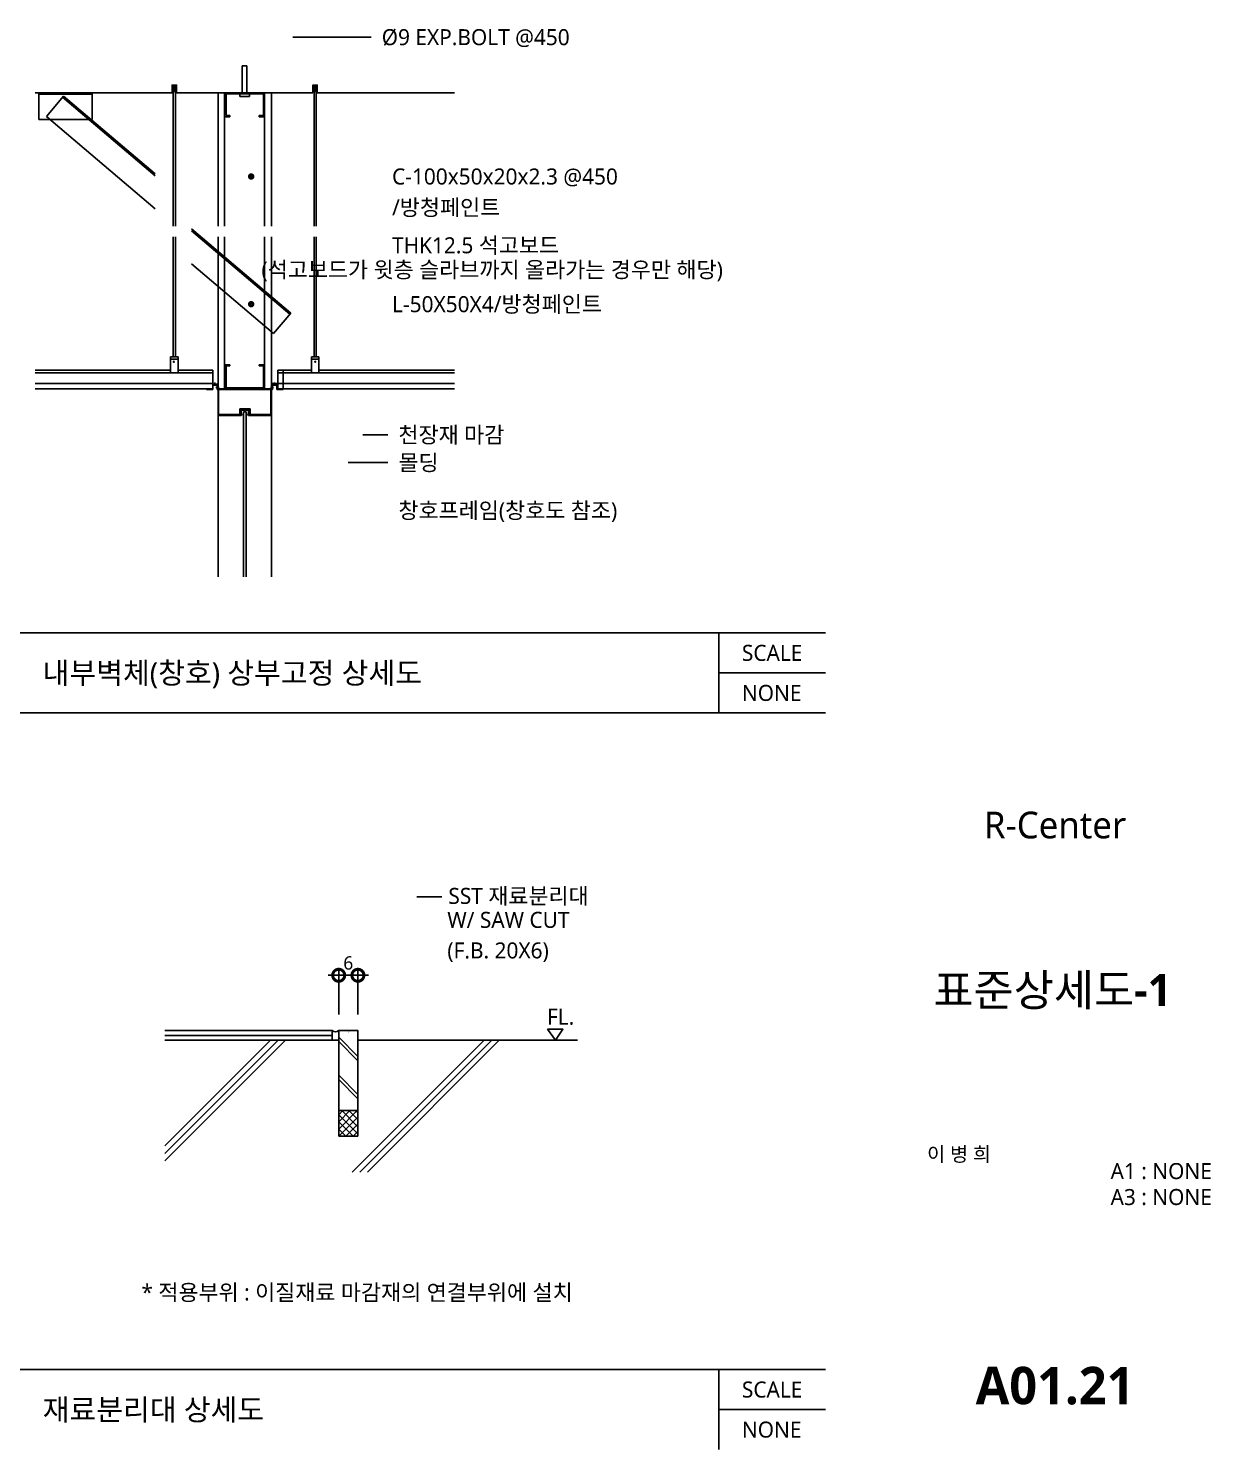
# Model space of a CAD drawing. Header units: millimetres. Extents: x 465 to 41696, y 198 to 5730.
# Drawn here: x 5841 to 8056, y 210 to 2872 of the extents above; entities that cross this region are included whole.
import ezdxf
from ezdxf.enums import TextEntityAlignment as Align

# ---------------------------------------------------------------- set-up
doc = ezdxf.new("R2010")
doc.units = ezdxf.units.MM
doc.header["$LTSCALE"] = 200
doc.linetypes.add('HID', pattern=[2.3, 1.5, -0.8])
doc.layers.get('DEFPOINTS').update_dxf_attribs({"color": 137})
for name, color, linetype in [('CON', 2, 'Continuous'), ('DIM', 7, 'Continuous'), ('ELE-8', 8, 'Continuous'), ('ELE-9', 9, 'Continuous'), ('F', 6, 'Continuous'), ('HAT', 8, 'Continuous'), ('HID', 6, 'HID'), ('LED', 7, 'Continuous'), ('SEC', 4, 'Continuous'), ('SEC-4', 4, 'Continuous'), ('SEC-6', 6, 'Continuous'), ('SEC-7', 7, 'Continuous'), ('SEC-9', 9, 'Continuous'), ('SYM', 7, 'Continuous'), ('TABLE', 7, 'Continuous'), ('TEXT', 3, 'Continuous'), ('TXT-LINE', 6, 'Continuous'), ('XR-SHEET$0$TITLE', 7, 'Continuous'), ('XR-SHEET$1$SHT', 5, 'Continuous'), ('XR-SHEET$1$TEXT', 3, 'Continuous')]:
    doc.layers.add(name, color=color, linetype=linetype)
doc.styles.add('arial', font='arial.ttf')
doc.styles.add('GAUN', font='malgun.ttf')
doc.styles.add('XR-SHEET$0$굴림체(옥산)', font='GulimChe.ttf')
doc.styles.add('맑은고딕b', font='malgunbd.ttf')
doc.styles.add('스타일1', font='malgun.ttf')
doc.dimstyles.new('CJA$0', dxfattribs={"dimscale": 300, "dimtxt": 2.7, "dimasz": 1, "dimexe": 2, "dimexo": 3, "dimgap": 1, "dimtad": 1, "dimdec": 0, "dimzin": 1, "dimdsep": 46, "dimtxsty": 'arial', "dimblk": 'DOT', "dimcen": 0.09, "dimdle": 1, "dimclrd": 256, "dimclre": 256, "dimclrt": 3, "dimadec": 0, "dimazin": 0, "dimtfac": 1, "dimtdec": 0, "dimtmove": 2, "dimatfit": 3, "dimldrblk": 'DOT', "dimfxl": 1, "dimtolj": 1, "dimtzin": 1, "dimarcsym": 0})

# ---------------------------------------------------------------- blocks, each defined once
blk = doc.blocks.new('_DotSmall')
at = {"color": 0, "linetype": 'ByBlock', "const_width": 0.5}
blk.add_lwpolyline([(-0.0625, 0, 1), (0.0625, 0, 1)], format="xyb", close=True, dxfattribs=at)
blk = doc.blocks.new('*D66')
at = {"layer": 'DEFPOINTS', "color": 0, "transparency": 16777216}
for p in [(6458.3, 1098.5), (6422.3, 994.9), (6458.3, 994.9)]:
    blk.add_point(p, dxfattribs=at)
at = {"layer": 'DIM', "color": 7, "lineweight": -2, "transparency": 16777216}
for p, q in [((6402.3, 1098.5), (6478.3, 1098.5)), ((6422.3, 1024.9), (6422.3, 1108.5)), ((6458.3, 1024.9), (6458.3, 1108.5))]:
    blk.add_line(p, q, dxfattribs=at)
at = {"layer": 'DIM', "color": 7, "lineweight": -2, "transparency": 16777216, "xscale": 45, "yscale": 45, "zscale": 45, "rotation": 180}
blk.add_blockref('_DotSmall', (6422.3, 1098.5), dxfattribs=at)
at = {"layer": 'DIM', "color": 7, "lineweight": -2, "transparency": 16777216, "xscale": 45, "yscale": 45, "zscale": 45}
blk.add_blockref('_DotSmall', (6458.3, 1098.5), dxfattribs=at)
at = {"layer": 'DIM', "color": 3, "transparency": 16777216, "insert": (6440.3, 1121.4), "char_height": 25, "attachment_point": 5, "style": '스타일1'}
blk.add_mtext('\\A1;6', dxfattribs=at)
blk = doc.blocks.new('_DOT')
at = {"color": 0, "linetype": 'ByBlock'}
blk.add_line((-0.5, 0), (-1, 0), dxfattribs=at)
at = {"color": 0, "linetype": 'ByBlock', "const_width": 0.5}
blk.add_lwpolyline([(-0.25, 0, 1), (0.25, 0, 1)], format="xyb", close=True, dxfattribs=at)
blk = doc.blocks.new('XR-SHEET$0$TITLE')
at = {"layer": 'XR-SHEET$0$TITLE', "true_color": 0x000000, "style": 'XR-SHEET$0$굴림체(옥산)'}
for tag, height, p in [('동명칭', 6, (776.77, -457.26)), ('SCALE-A1', 3, (797.5, -522)), ('SCALE-A3', 3, (797.5, -527)), ('DATA', 3, (797.5, -540))]:
    blk.add_attdef(tag, text='', height=height, dxfattribs=at).set_placement(p, align=Align.MIDDLE)
for tag, height, p in [('TITLE1', 6, (776.5, -479.4)), ('TITLE4', 6, (776.5, -484.39)), ('TITLE2', 6, (776.5, -489)), ('TITLE5', 6, (776.5, -493.99)), ('TITLE3', 6, (776.5, -498.7)), ('NAME-1', 3, (760.16, -517.5)), ('NAME-2', 3, (760.16, -526.5)), ('A0.00', 7, (776.5, -561))]:
    blk.add_attdef(tag, text='', height=height, dxfattribs=at).set_placement(p, align=Align.MIDDLE_CENTER)

msp = doc.modelspace()

# ---------------------------------------------------------------- hatches: boundary and pattern name
at = {"layer": 'HAT'}
h = msp.add_hatch(dxfattribs=at)
h.set_pattern_fill('NET', color=256, scale=3, angle=45, style=0)
h.set_pattern_definition([(45, (6422.2515, 796.898), (-6.7352, 6.7352), []), (135, (6422.2515, 796.898), (-6.7352, -6.7352), [])])
h.paths.add_polyline_path([(6422.3, 844.9), (6422.3, 796.9), (6458.3, 796.9), (6458.3, 844.9)])

# ---------------------------------------------------------------- linework, layer by layer
at = {"layer": 'CON'}
for p, q in [((5853.3, 2751.9), (6110.1, 2751.9)), ((6118.4, 2751.9), (6373.9, 2751.9)), ((6382.2, 2751.9), (6639.3, 2751.9)), ((6096.7, 976.9), (6422.3, 976.9)), ((6422.3, 976.9), (6422.3, 796.9)), ((6458.3, 976.9), (6869.9, 976.9)), ((6458.3, 976.9), (6458.3, 796.9)), ((6422.3, 796.9), (6458.3, 796.9))]:
    msp.add_line(p, q, dxfattribs=at)
at = {"layer": 'ELE-8'}
for p, q in [((6112.3, 2501.9), (6112.3, 2763.8)), ((6112.3, 2763.8), (6116.3, 2763.8)), ((6112.3, 2762.8), (6116.3, 2762.8)), ((6112.3, 2761.8), (6116.3, 2761.8)), ((6112.3, 2760.8), (6116.3, 2760.8)), ((6112.3, 2759.8), (6116.3, 2759.8)), ((6112.3, 2758.8), (6116.3, 2758.8)), ((6112.3, 2757.8), (6116.3, 2757.8)), ((6112.3, 2756.8), (6116.3, 2756.8)), ((6112.3, 2755.8), (6116.3, 2755.8)), ((6112.3, 2754.8), (6116.3, 2754.8)), ((6112.3, 2753.8), (6116.3, 2753.8)), ((6116.3, 2501.9), (6116.3, 2763.8)), ((6376.3, 2501.9), (6376.3, 2764.5)), ((6380.3, 2764.5), (6376.3, 2764.5)), ((6380.3, 2763.5), (6376.3, 2763.5)), ((6380.3, 2762.5), (6376.3, 2762.5)), ((6380.3, 2761.5), (6376.3, 2761.5)), ((6380.3, 2760.5), (6376.3, 2760.5)), ((6380.3, 2759.5), (6376.3, 2759.5)), ((6380.3, 2758.5), (6376.3, 2758.5)), ((6380.3, 2757.5), (6376.3, 2757.5)), ((6380.3, 2756.5), (6376.3, 2756.5)), ((6380.3, 2755.5), (6376.3, 2755.5)), ((6380.3, 2754.5), (6376.3, 2754.5)), ((6380.3, 2501.9), (6380.3, 2764.5)), ((6112.3, 2256.9), (6112.3, 2481.9)), ((6112.3, 2256.9), (6112.3, 2481.9)), ((6112.3, 2256.9), (6112.3, 2481.9)), ((6116.3, 2256.9), (6116.3, 2481.9)), ((6376.3, 2256.9), (6376.3, 2481.9)), ((6380.3, 2256.9), (6380.3, 2481.9)), ((6380.3, 2256.9), (6380.3, 2481.9)), ((6380.3, 2256.9), (6380.3, 2481.9)), ((6107.3, 2256.9), (6121.3, 2256.9)), ((6107.3, 2256.9), (6107.3, 2226.9)), ((6107.3, 2252.9), (6121.3, 2252.9)), ((6121.3, 2256.9), (6121.3, 2226.9)), ((6385.3, 2256.9), (6371.3, 2256.9)), ((6371.3, 2256.9), (6371.3, 2226.9)), ((6385.3, 2252.9), (6371.3, 2252.9)), ((6385.3, 2256.9), (6385.3, 2226.9)), ((5853.3, 2231.9), (6107.3, 2231.9)), ((5853.3, 2226.9), (6186.3, 2226.9)), ((6121.3, 2231.9), (6186.3, 2231.9)), ((6186.3, 2196.9), (6186.3, 2231.9)), ((6308.3, 2196.9), (6308.3, 2231.9)), ((6371.3, 2231.9), (6308.3, 2231.9)), ((6639.3, 2226.9), (6308.3, 2226.9)), ((6318.3, 2195.9), (6318.3, 2231.9)), ((6639.3, 2231.9), (6385.3, 2231.9)), ((5853.3, 2206.9), (6186.3, 2206.9)), ((6639.3, 2206.9), (6308.3, 2206.9)), ((6196.3, 2146.9), (6196.3, 1844.8)), ((6296.3, 2146.9), (6296.3, 1844.8))]:
    msp.add_line(p, q, dxfattribs=at)
for points in [[(6118.4, 2751.9), (6118.4, 2766.1), (6110.1, 2766.1), (6110.1, 2751.9)], [(6382.2, 2751.9), (6382.2, 2766.1), (6373.9, 2766.1), (6373.9, 2751.9)]]:
    msp.add_lwpolyline(points, dxfattribs=at)
msp.add_circle((6113.3, 2247.9), 1, dxfattribs=at)
at = {"layer": 'ELE-8', "extrusion": (0, 0, -1)}
msp.add_circle((-6378.3, 2247.9), 1, dxfattribs=at)
at = {"layer": 'ELE-9'}
for p, q in [((5860, 2751.9), (5860, 2701.9)), ((5906.8, 2745.4), (5874.4, 2707.3)), ((6078.1, 2596.2), (5904.8, 2743.2)), ((6078.1, 2600.1), (5906.8, 2745.4)), ((5960, 2751.9), (5960, 2701.9)), ((5860, 2701.9), (5960, 2701.9)), ((6078.1, 2534.6), (5874.4, 2707.3)), ((6332.7, 2338.9), (6146.6, 2496.8)), ((6330.7, 2336.7), (6146.6, 2492.8)), ((6300.3, 2300.8), (6146.6, 2431.2)), ((6332.7, 2338.9), (6300.3, 2300.8))]:
    msp.add_line(p, q, dxfattribs=at)
at = {"layer": 'F'}
for p, q in [((6096.7, 994.9), (6410.1, 994.9)), ((6096.7, 985.9), (6410.1, 985.9)), ((6410.1, 994.9), (6410.1, 976.9))]:
    msp.add_line(p, q, dxfattribs=at)
at = {"layer": 'HAT'}
for p, q in [((6458.3, 946.4), (6422.3, 982.4)), ((6458.3, 938.2), (6422.3, 974.2)), ((6458.3, 875.3), (6422.3, 911.3)), ((6458.3, 867), (6422.3, 903))]:
    msp.add_line(p, q, dxfattribs=at)
msp.add_arc((6416.2, 1001.2), 8.73, 226.0852, 313.9148, dxfattribs=at)
at = {"layer": 'HID'}
msp.add_line((5860, 2748.9), (5960, 2748.9), dxfattribs=at)
at = {"layer": 'LED'}
for p, q in [((6336.3, 2855.9), (6483, 2855.9)), ((6467.3, 2110.9), (6514.3, 2110.9)), ((6440.2, 2058.9), (6514.3, 2058.9))]:
    msp.add_line(p, q, dxfattribs=at)
for points in [[(6250.3, 2769.9, 0, 10, 0), (6265.5, 2785.2, 0, 0, 0), (6336.3, 2855.9, 0, 0, 0)], [(6281.3, 2716.9, 0, 10, 0), (6296.5, 2701.7, 0, 0, 0), (6403.3, 2594.9, 0, 0, 0)], [(6261.3, 2594.9, 6.05, 6.05, 1), (6255.2, 2594.9, 6.05, 6.05, 1), (6261.3, 2594.9, 0, 0, 0), (6502.3, 2594.9, 0, 0, 0)], [(6199.2, 2466, 0, 10, 0), (6220.7, 2466, 0, 0, 0), (6502.3, 2466, 0, 0, 0)], [(6296.2, 2466, 0, 10, 0), (6317.8, 2466, 0, 0, 0), (6502.3, 2466, 0, 0, 0)], [(6261.3, 2355.7, 6.05, 6.05, 1), (6255.2, 2355.7, 6.05, 6.05, 1), (6261.3, 2355.7, 0, 0, 0), (6502.3, 2355.7, 0, 0, 0)], [(6302.2, 2196.9, 0, 10, 0), (6317.4, 2181.7, 0, 0, 0), (6440.2, 2058.9, 0, 0, 0)], [(6467.3, 2196.9, 0, 10, 0), (6467.3, 2175.4, 0, 0, 0), (6467.3, 2110.9, 0, 0, 0)], [(6296.3, 1969.3, 0, 10, 0), (6317.8, 1969.3, 0, 0, 0), (6514.3, 1969.3, 0, 0, 0)]]:
    msp.add_lwpolyline(points, format="xyseb", dxfattribs=at)
at = {"layer": 'SEC', "color": 3}
msp.add_lwpolyline([(6422.3, 844.9), (6458.3, 844.9), (6458.3, 994.9), (6422.3, 994.9)], close=True, dxfattribs=at)
at = {"layer": 'SEC-4'}
for p, q in [((6241.3, 2801.9), (6241.3, 2751.9)), ((6241.3, 2801.9), (6250.3, 2801.9)), ((6250.3, 2801.9), (6250.3, 2751.9)), ((6237.3, 2749.9), (6237.3, 2744.9)), ((6237.3, 2744.9), (6255.3, 2744.9)), ((6237.3, 2744.9), (6255.3, 2744.9)), ((6255.3, 2749.9), (6255.3, 2744.9)), ((5853.3, 2196.9), (6186.3, 2196.9)), ((6639.3, 2196.9), (6308.3, 2196.9))]:
    msp.add_line(p, q, dxfattribs=at)
at = {"layer": 'SEC-6'}
for p, q in [((6211.3, 2708.9), (6211.3, 2749.9)), ((6281.3, 2749.9), (6211.3, 2749.9)), ((6281.3, 2708.9), (6281.3, 2749.9)), ((6208.3, 2706.9), (6218.3, 2706.9)), ((6211.3, 2708.9), (6218.3, 2708.9)), ((6218.3, 2706.9), (6218.3, 2708.9)), ((6273.3, 2708.9), (6281.3, 2708.9)), ((6273.3, 2706.9), (6273.3, 2708.9)), ((6273.3, 2706.9), (6283.3, 2706.9)), ((6208.3, 2241.9), (6218.3, 2241.9)), ((6211.3, 2239.9), (6218.3, 2239.9)), ((6211.3, 2239.9), (6211.3, 2198.9)), ((6218.3, 2241.9), (6218.3, 2239.9)), ((6273.3, 2241.9), (6273.3, 2239.9)), ((6273.3, 2241.9), (6283.3, 2241.9)), ((6273.3, 2239.9), (6281.3, 2239.9)), ((6281.3, 2239.9), (6281.3, 2198.9)), ((6196.3, 2196.9), (6296.3, 2196.9)), ((6196.3, 2146.9), (6196.3, 2196.9)), ((6197.3, 2195.9), (6197.3, 2148.9)), ((6197.3, 2195.9), (6295.3, 2195.9)), ((6281.3, 2198.9), (6211.3, 2198.9)), ((6295.3, 2148.9), (6295.3, 2195.9)), ((6296.3, 2146.9), (6296.3, 2196.9)), ((6256.3, 2159.9), (6237.3, 2159.9)), ((6237.3, 2159.9), (6237.3, 2148.9)), ((6254.3, 2158.9), (6239.3, 2158.9)), ((6239.3, 2146.9), (6239.3, 2158.9)), ((6239.3, 2156.9), (6253.3, 2156.9)), ((6253.3, 2146.9), (6253.3, 2156.9)), ((6254.3, 2148.9), (6254.3, 2158.9)), ((6256.3, 2148.9), (6256.3, 2159.9)), ((6196.3, 2146.9), (6239.3, 2146.9)), ((6237.3, 2148.9), (6197.3, 2148.9)), ((6243.8, 1844.8), (6243.8, 2153.9)), ((6243.8, 2153.9), (6248.8, 2153.9)), ((6248.8, 1844.8), (6248.8, 2153.9)), ((6253.3, 2146.9), (6296.3, 2146.9)), ((6254.3, 2148.9), (6295.3, 2148.9))]:
    msp.add_line(p, q, dxfattribs=at)
at = {"layer": 'SEC-7'}
for p, q in [((6196.3, 2501.9), (6196.3, 2751.9)), ((6208.3, 2501.9), (6208.3, 2751.9)), ((6283.3, 2501.9), (6283.3, 2751.9)), ((6296.3, 2501.9), (6296.3, 2751.9)), ((6196.3, 2196.9), (6196.3, 2481.9)), ((6208.3, 2196.9), (6208.3, 2481.9)), ((6283.3, 2196.9), (6283.3, 2481.9)), ((6296.3, 2196.9), (6296.3, 2481.9))]:
    msp.add_line(p, q, dxfattribs=at)
for centre in [(6241.5, 2146.9), (6251, 2146.9)]:
    msp.add_arc(centre, 2.25, 0, 180, dxfattribs=at)
at = {"layer": 'SEC-9'}
for p, q in [((6174.3, 2195.9), (6186.3, 2195.9)), ((6196.3, 2205.9), (6186.3, 2205.9)), ((6186.3, 2205.9), (6186.3, 2195.9)), ((6186.3, 2203.9), (6194.3, 2203.9)), ((6190.3, 2202.9), (6190.3, 2208.9)), ((6192.3, 2199.9), (6198.3, 2199.9)), ((6194.3, 2195.9), (6194.3, 2203.9)), ((6194.3, 2195.9), (6196.3, 2195.9)), ((6300.3, 2199.9), (6294.3, 2199.9)), ((6308.3, 2206.9), (6296.3, 2206.9)), ((6296.3, 2205.9), (6306.3, 2205.9)), ((6298.3, 2195.9), (6296.3, 2195.9)), ((6298.3, 2195.9), (6298.3, 2203.9)), ((6306.3, 2203.9), (6298.3, 2203.9)), ((6302.3, 2202.9), (6302.3, 2208.9)), ((6306.3, 2205.9), (6306.3, 2195.9)), ((6318.3, 2195.9), (6306.3, 2195.9))]:
    msp.add_line(p, q, dxfattribs=at)
at = {"layer": 'SYM', "color": 8}
for p, q in [((6096.7, 764.9), (6308.7, 976.9)), ((6096.7, 750.7), (6322.9, 976.9)), ((6096.7, 779), (6294.6, 976.9)), ((6447.8, 729.7), (6695, 976.9)), ((6461.9, 729.7), (6709.1, 976.9)), ((6476.1, 729.7), (6723.2, 976.9))]:
    msp.add_line(p, q, dxfattribs=at)
at = {"layer": 'SYM'}
msp.add_lwpolyline([(6813.8, 997.5), (6828.4, 976.9), (6842.4, 997.5), (6813.8, 997.5)], dxfattribs=at)
at = {"layer": 'TABLE', "color": 4}
for p, q in [((465, 1740), (7335, 1740)), ((7135, 1740), (7135, 1590)), ((7135, 1665), (7335, 1665)), ((465, 360), (7335, 360)), ((7135, 360), (7135, 210)), ((7135, 285), (7335, 285))]:
    msp.add_line(p, q, dxfattribs=at)
at = {"layer": 'TABLE', "color": 3}
msp.add_line((465, 1590), (7335, 1590), dxfattribs=at)
at = {"layer": 'TXT-LINE'}
msp.add_lwpolyline([(6442.5, 994, 0, 6, 0), (6450, 1010.4, 0, 0, 0), (6568.6, 1245.6, 0, 0, 0)], format="xyseb", dxfattribs=at)
msp.add_lwpolyline([(6568.6, 1245.6), (6615.9, 1245.6)], dxfattribs=at)

# ---------------------------------------------------------------- block references
at = {"layer": 'TEXT'}
ref = msp.add_blockref('XR-SHEET$0$TITLE', (0, 0), dxfattribs=dict(at, xscale=10, yscale=10, zscale=10))
ref.add_attrib('TITLE2', '표준상세도-1', dxfattribs={"layer": 'XR-SHEET$1$SHT', "color": 4, "true_color": 0x000004, "height": 60, "style": '맑은고딕b'}).set_placement((7760, 1070.9), align=Align.MIDDLE_CENTER)
ref.add_attrib('NAME-1', '이 병 희', dxfattribs={"layer": 'XR-SHEET$1$TEXT', "color": 3, "true_color": 0x000003, "height": 27, "style": 'GAUN'}).set_placement((7525, 763.3, 137.7), align=Align.MIDDLE_LEFT)
ref.add_attrib('SCALE-A1', 'A1 : NONE', dxfattribs={"layer": 'XR-SHEET$1$SHT', "color": 3, "true_color": 0x000003, "height": 30, "style": 'GAUN'}).set_placement((7963.9, 731.7), align=Align.MIDDLE_CENTER)
ref.add_attrib('SCALE-A3', 'A3 : NONE', dxfattribs={"layer": 'XR-SHEET$1$SHT', "color": 3, "true_color": 0x000003, "height": 30, "style": 'GAUN'}).set_placement((7963.9, 683.1), align=Align.MIDDLE_CENTER)
ref.add_attrib('A0.00', 'A01.21', dxfattribs={"layer": 'XR-SHEET$1$SHT', "color": 4, "true_color": 0x000004, "height": 70, "style": '맑은고딕b'}).set_placement((7765, 330), align=Align.MIDDLE_CENTER)

# ---------------------------------------------------------------- texts
at = {"layer": 'TEXT', "style": '스타일1'}
for s, height, p in [('Ø9 EXP.BOLT @450', 30, (6503, 2855.9)), ('C-100x50x20x2.3 @450', 30, (6522.3, 2594.9)), ('/방청페인트', 30, (6522.3, 2536.9)), ('THK12.5 석고보드', 30, (6522.3, 2466)), ('(석고보드가 윗층 슬라브까지 올라가는 경우만 해당)', 30, (6277.5, 2420.3)), ('L-50X50X4/방청페인트', 30, (6522.3, 2355.7)), ('천장재 마감', 30, (6534.3, 2110.9)), ('몰딩', 30, (6534.3, 2058.9)), ('창호프레임(창호도 참조)', 30, (6534.3, 1969.3)), ('내부벽체(창호) 상부고정 상세도', 40, (5867.5, 1664.9)), ('재료분리대 상세도', 40, (5867.5, 284.9))]:
    msp.add_text(s, height=height, dxfattribs=at).set_placement(p, align=Align.MIDDLE_LEFT)
for s, p in [('SCALE', (7234.7, 1702.5)), ('NONE', (7233.8, 1627.4)), ('SCALE', (7234.7, 322.5)), ('NONE', (7233.8, 247.4))]:
    msp.add_text(s, height=30, dxfattribs=at).set_placement(p, align=Align.MIDDLE_CENTER)
at = {"layer": 'TEXT', "color": 3, "style": '스타일1'}
msp.add_text('R-Center', height=50, dxfattribs=at).set_placement((7765, 1380), align=Align.MIDDLE_CENTER)
at = {"layer": 'TEXT', "style": '스타일1'}
for s, p in [('SST 재료분리대', (6627.9, 1232.2)), ('W/ SAW CUT', (6625.9, 1187.3)), ('(F.B. 20X6)', (6625.9, 1130.1)), ('FL.', (6812.6, 1006)), ('* 적용부위 : 이질재료 마감재의 연결부위에 설치', (6052.6, 489.4))]:
    msp.add_text(s, height=30, dxfattribs=at).set_placement(p)

# ---------------------------------------------------------------- dimensions: what is measured, and where the dimension line sits
at = {"layer": 'DIM'}
dim = msp.add_linear_dim(base=(6458.3, 1098.5), p1=(6422.3, 994.9), p2=(6458.3, 994.9), text='6', dimstyle='CJA$0', override={"dimscale": 10, "dimtxt": 2.5, "dimasz": 4.5, "dimexe": 1, "dimzin": 8, "dimlunit": 6, "dimtxsty": '스타일1', "dimblk1": 'DotSmall', "dimblk2": 'DotSmall', "dimsah": 1, "dimcen": 1, "dimdle": 2, "dimclrd": 7, "dimclre": 7, "dimtix": 1, "dimfxl": 2, "dimtzin": 0}, dxfattribs=at)
dim.commit()
dim.dimension.update_dxf_attribs({"geometry": '*D66', "text_midpoint": (6440.3, 1121.4)})

doc.saveas('drawing.dxf')
